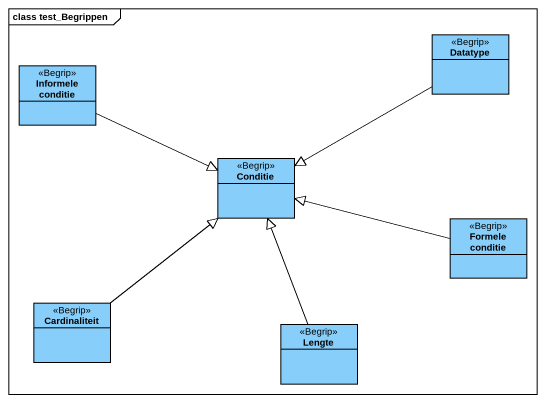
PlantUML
@startuml
mainframe class test_Begrippen
hide circle
hide empty members
class "Informele conditie" as Informele_conditie <<Begrip>> #87CEFA
class Datatype <<Begrip>> #87CEFA
class Conditie <<Begrip>> #87CEFA
class "Formele conditie" as Formele_conditie <<Begrip>> #87CEFA
class Cardinaliteit <<Begrip>> #87CEFA
class Lengte <<Begrip>> #87CEFA
Informele_conditie -right-|> Conditie
Datatype -left-|> Conditie
Formele_conditie -left-|> Conditie
Cardinaliteit -up-|> Conditie
Lengte -up-|> Conditie
@enduml
